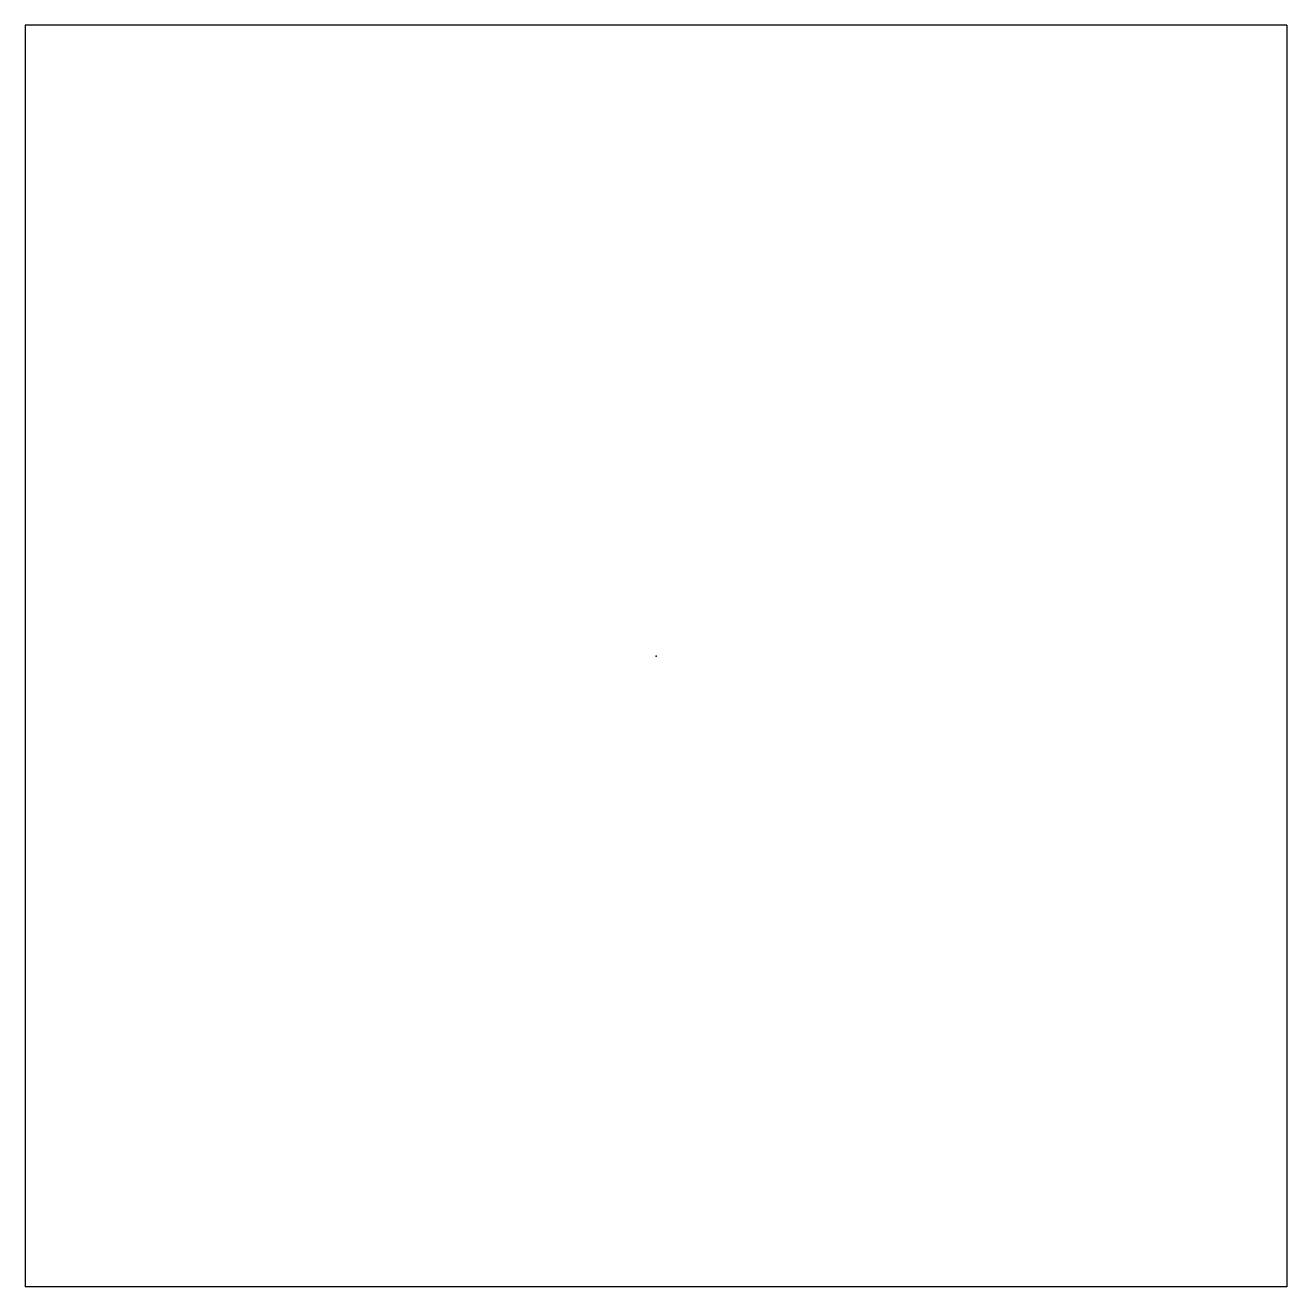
# Model space of a CAD drawing. Header units: millimetres. Extents: x -49.8 to 49.8, y -49.8 to 49.8.
import ezdxf

# ---------------------------------------------------------------- set-up
doc = ezdxf.new("R2010")
doc.units = ezdxf.units.MM
doc.header["$PDSIZE"] = -1

msp = doc.modelspace()

# ---------------------------------------------------------------- linework, layer by layer
at = {"color": 7, "linetype": 'Continuous'}
for p, q in [((49.75, 49.75), (-49.75, 49.75)), ((-49.75, 49.75), (-49.75, -49.75)), ((49.75, 49.75), (49.75, -49.75)), ((49.75, -49.75), (-49.75, -49.75))]:
    msp.add_line(p, q, dxfattribs=at)
msp.add_point((0, 0), dxfattribs=at)

doc.saveas('drawing.dxf')
